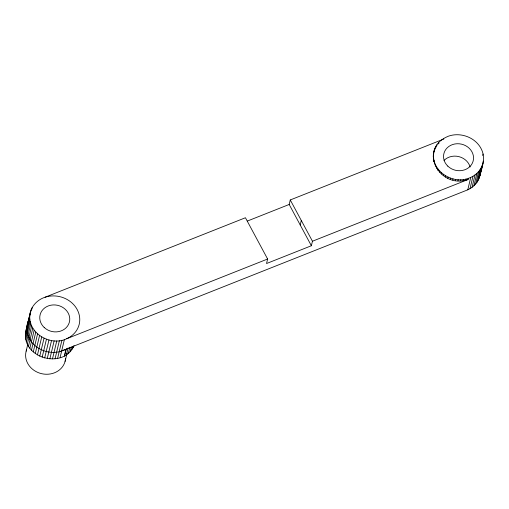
<?xml version="1.0" encoding="UTF-8"?>
<svg xmlns="http://www.w3.org/2000/svg" width="509" height="509" viewBox="0 0 509 509"><rect width="100%" height="100%" fill="white"/><g stroke="black" fill="none" stroke-linecap="round" stroke-linejoin="round"><path stroke-width="0.76" d="M482.933 163.376C481.139 170.49 475.272 176.089 468.395 178.347L468.127 179.473C439.337 189.755 417.195 148.405 448.671 136.1C460.912 131.901 475.966 137.602 481.527 149.481C486.101 158.662 481.463 168.886 479.268 177.997C477.219 183.278 472.918 187.49 467.79 189.812L66.227 349.129L64.618 355.886M468.395 178.347C451.699 184.818 429.456 169.682 434.139 151.078M479.981 175.764L480.541 171.915M74.079 345.586C63.192 370.635 19.342 357.229 26.124 330.061L30.413 312.036C32.296 304.936 38.226 299.407 45.129 297.205L245.433 217.744L267.619 259.017L266.544 263.528L311.374 245.745L312.45 241.234L290.264 199.961L443.842 139.033M267.619 259.017L66.736 338.708C49.812 347.132 25.285 331.626 30.413 312.036M25.647 332.352L29.942 314.327M26.862 327.841L31.151 309.816M25.45 334.687L29.745 316.662M31.615 309.943L32.15 307.69M25.526 337.041L29.815 319.016M25.87 339.388L30.165 321.364M26.487 341.704L30.782 323.679M27.365 343.957L31.66 325.938M26.163 351.134L27.772 344.377M28.498 346.133L32.792 328.114M29.872 348.201L34.167 330.182M31.469 350.141L35.764 332.123M33.276 351.935L37.571 333.91M35.274 353.551L39.568 335.526M37.437 354.983L41.725 336.964M39.74 356.211L44.035 338.192M42.158 357.223L46.453 339.204M44.671 358.012L48.966 339.987M47.248 358.559L51.543 340.534M49.857 358.864L54.151 340.839M52.478 358.921L56.773 340.903M55.074 358.737L59.368 340.712M57.619 358.304L61.913 340.286M60.081 357.636L64.376 339.611M64.325 356.065L65.935 349.308L60.183 351.528L65.935 349.308M66.456 354.76L68.066 348.003M65.088 361.396L67.054 353.138M68.41 353.259L69.841 347.246M70.166 351.566L71.241 347.062M71.712 349.708L72.424 346.705M73.016 347.711L73.372 346.209M311.374 245.745L289.195 204.465L290.264 199.961M300.221 224.984L301.296 220.48M433.42 154.494L433.693 153.368M433.865 152.204L434.851 148.844M433.248 156.836L433.515 155.709M434.578 149.97L435.819 146.707M433.35 159.19L433.617 158.064M436.773 145.816L437.04 144.69M433.725 161.538L433.992 160.411M438.497 142.806L438.23 143.932L439.07 143.067M434.368 163.847L434.635 162.721M435.271 166.099L435.539 164.973M436.429 168.263L436.697 167.137M437.823 170.318L438.096 169.192M439.445 172.246L439.712 171.119M441.271 174.021L441.538 172.895M443.282 175.624L443.555 174.498M445.458 177.037L445.731 175.91M447.78 178.245L448.047 177.119M450.211 179.232L450.478 178.105M452.73 179.995L452.997 178.869M455.307 180.517L455.58 179.391M457.922 180.803L458.189 179.671M460.537 180.835L460.81 179.709M463.133 180.625L463.4 179.499M465.671 180.173L465.939 179.041M467.79 189.812L470.742 177.425M470.011 188.667L472.963 176.279M472.066 187.312L475.018 174.924M473.943 185.766L476.895 173.372M475.616 184.035L478.568 171.648M482.729 155.5L483.073 154.042M477.073 182.152L480.025 169.764M478.295 180.135L481.247 167.741M479.268 177.997L482.22 165.603M480.426 173.474L483.378 161.079M26.124 330.061L26.614 328.579M435.551 147.833L436.366 146.49M66.227 349.129L67.455 348.379M247.298 221.084L289.195 204.465M312.45 241.234L468.127 179.473M59.858 351.611L58.732 351.891A25.412 22.561 13.4 0 1 30.934 341.145L27.677 334.521A25.412 22.561 13.4 0 1 28.396 320.549M28.16 335.851L30.934 341.145M45.129 297.205A25.164 22.339 13.4 0 1 77.311 309.784A25.164 22.339 13.4 0 1 66.736 338.708M444.026 160.456A15.098 13.406 13.4 0 1 458.87 156.619A15.098 13.406 13.4 0 1 470.125 166.977M65.597 358.323A20.131 17.872 13.4 0 1 41.808 373.727A20.131 17.872 13.4 0 1 26.64 349.651M44.2 327.484A15.098 13.406 13.4 0 0 69.275 322.528A15.098 13.406 13.4 0 0 50.792 305.215A15.098 13.406 13.4 0 0 44.2 327.484M447.799 166.131A15.098 13.406 13.4 0 0 472.988 161.557A15.098 13.406 13.4 0 0 454.811 143.983A15.098 13.406 13.4 0 0 447.799 166.131"/></g></svg>
